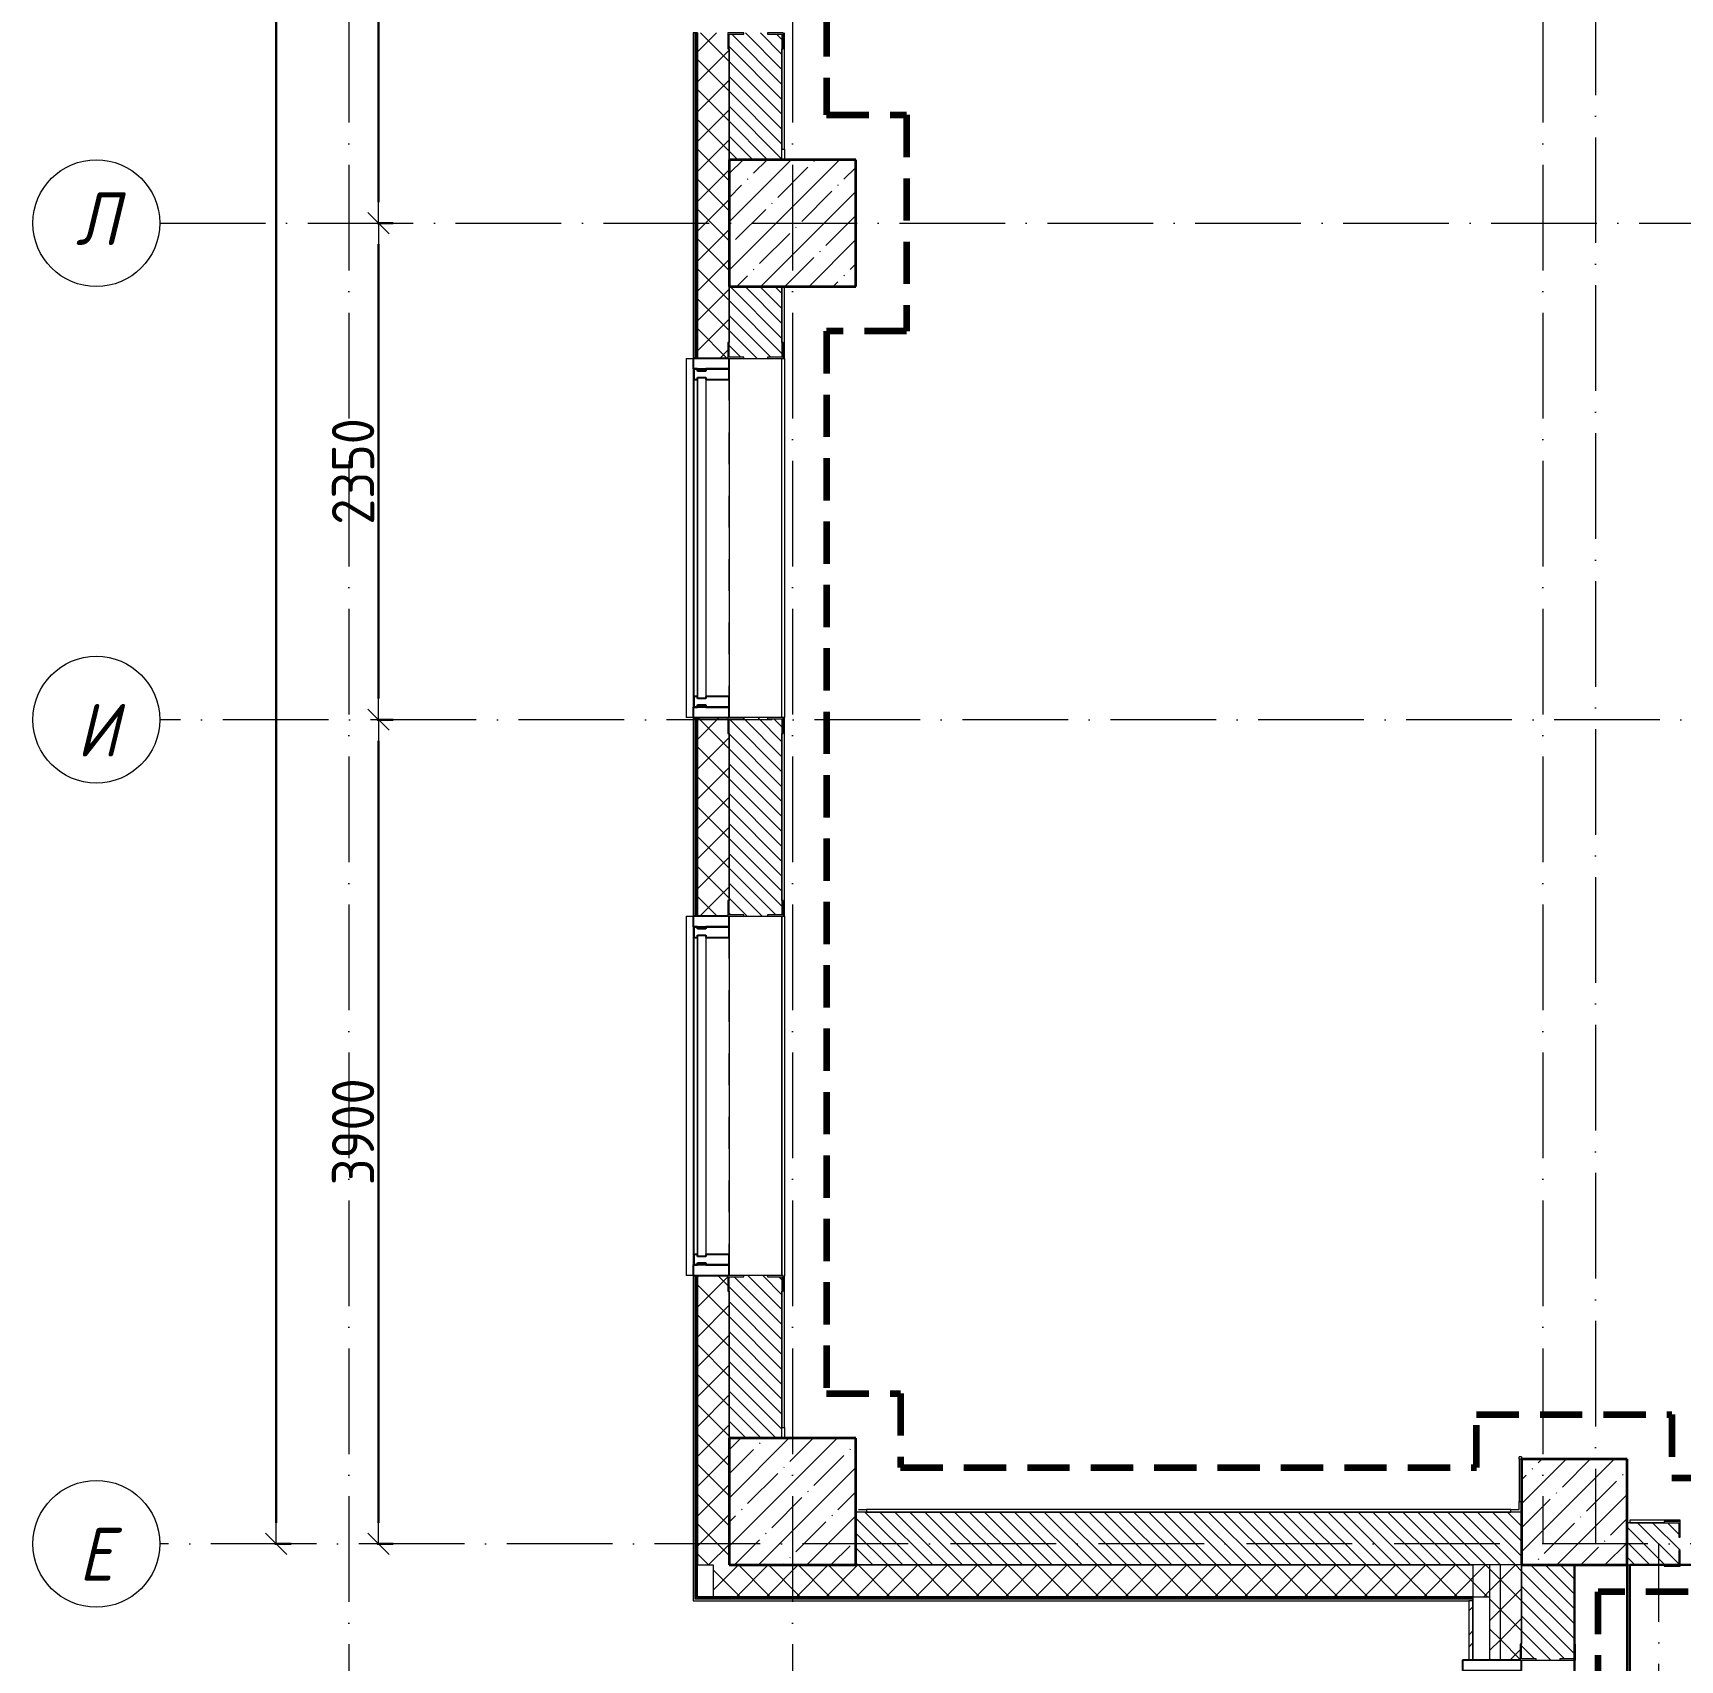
# Model space of a CAD drawing. Header units: millimetres. Extents: x -17017 to 628417, y -109036 to 199237.
# Drawn here: x 59735 to 67530, y -92515 to -84815 of the extents above; entities that cross this region are included whole.
import ezdxf

# ---------------------------------------------------------------- set-up
doc = ezdxf.new("R2010")
doc.units = ezdxf.units.MM
for name, pattern in [('50_200_ШТРИХ_1Т_ш5_п1_п1_', [700, 500, -100, 0, -100]), ('Штрих короткий', [300, 150, -150]), ('Штриховая _2 мм - 1 мм_', [300, 200, -100])]:
    doc.linetypes.add(name, pattern=pattern)
for name, color, linetype, lineweight in [('0-1', 7, 'Continuous', 5), ('0-2', 7, 'Continuous', 9), ('Импосты витража', 7, 'Continuous', 9), ('Импосты витража-1', 7, 'Continuous', 25), ('Несущие колонны', 7, 'Continuous', 9), ('Несущие колонны-1', 7, 'Continuous', 35), ('Обобщенные модели', 7, 'Continuous', 9), ('Общие ребра', 7, 'Continuous', 9), ('Окна', 7, 'Continuous', 9), ('Оси', 7, 'Continuous', 9), ('Оси-1', 7, 'Continuous', 20), ('Оси-2', 7, '50_200_ШТРИХ_1Т_ш5_п1_п1_', 9), ('Остекление-1', 7, 'Continuous', 9), ('Перемычка-1', 7, 'Штрих короткий', 9), ('Размеры', 7, 'Continuous', 15), ('Стены', 7, 'Continuous', 9), ('Стены-1', 7, 'Continuous', 13), ('стяжа', 7, 'Continuous', 30), ('Штриховка разреза-1', 7, 'Continuous', 9)]:
    doc.layers.add(name, color=color, linetype=linetype, lineweight=lineweight)
doc.layers.add('СТ-1_1', color=7, linetype='Штриховая _2 мм - 1 мм_', lineweight=90, true_color=0x888888)
doc.layers.get('0-2').off()
doc.styles.add('ISOCPEUR_I_1', font='isocpeui.ttf', dxfattribs={"width": 0.85, "height": 2.5})
doc.styles.add('СПДС', font='isocpeur.ttf', dxfattribs={"width": 0.9})
doc.dimstyles.new('Размера А3', dxfattribs={"dimtxt": 200, "dimasz": 100, "dimexe": 70, "dimexo": 100, "dimgap": 20, "dimtad": 1, "dimdec": 0, "dimrnd": 10, "dimzin": 0, "dimdsep": 46, "dimtxsty": 'СПДС', "dimblk": 'ARROWHEAD_6', "dimcen": 1, "dimclrd": 256, "dimclre": 256, "dimclrt": 256, "dimazin": 0, "dimtfac": 1, "dimtdec": 0, "dimtmove": 2, "dimatfit": 3, "dimfxl": 1, "dimtolj": 1, "dimtzin": 0, "dimarcsym": 0})
pattern_1 = [(135, (0, 0), (-35.35534, -35.35534), [])]
pattern_2 = [(45, (0, 0), (-70.71068, 70.71068), []), (135, (0, 0), (-70.71068, -70.71068), [])]

# ---------------------------------------------------------------- blocks, each defined once
blk = doc.blocks.new('Ось сетки - Круг_Ø6_00__ISO-2_5_0_9K_-16731441-АИ2_02_План отделки стен 2-го этажа _Часть 2_')
at = {"layer": 'Оси-1'}
blk.add_circle((0, 0), 3, dxfattribs=at)
blk = doc.blocks.new('ARROWHEAD_6')
at = {"color": 0, "linetype": 'Continuous'}
for p, q in [((0, 0), (-1, 0)), ((-0.5, -0.5), (0.5, 0.5))]:
    blk.add_line(p, q, dxfattribs=at)
blk = doc.blocks.new('*D647')
at = {"layer": 'Defpoints', "color": 0, "transparency": 16777216}
for p in [(61264.2, -88065.3), (61370.3, -88065.3), (61264.2, -91965.3)]:
    blk.add_point(p, dxfattribs=at)
at = {"layer": 'Размеры', "lineweight": -2, "transparency": 16777216}
for p, q in [((61364.2, -88065.3), (61440.3, -88065.3)), ((61370.3, -91865.3), (61370.3, -88165.3)), ((61364.2, -91965.3), (61440.3, -91965.3))]:
    blk.add_line(p, q, dxfattribs=at)
at = {"layer": 'Размеры', "lineweight": -2, "transparency": 16777216, "xscale": 100, "yscale": 100, "zscale": 100}
for p, rotation in [((61370.3, -88065.3), 90), ((61370.3, -91965.3), 270)]:
    blk.add_blockref('ARROWHEAD_6', p, dxfattribs=dict(at, rotation=rotation))
at = {"layer": 'Размеры', "transparency": 16777216, "insert": (61250.3, -90015.3), "char_height": 200, "width": 2.488, "attachment_point": 5, "rotation": 90, "style": 'СПДС'}
blk.add_mtext('\\A1;3900', dxfattribs=at)
blk = doc.blocks.new('*D648')
at = {"layer": 'Defpoints', "color": 0, "transparency": 16777216}
for p in [(61264.2, -85715.3), (61370.3, -85715.3), (61264.2, -88065.3)]:
    blk.add_point(p, dxfattribs=at)
at = {"layer": 'Размеры', "lineweight": -2, "transparency": 16777216}
for p, q in [((61364.2, -85715.3), (61440.3, -85715.3)), ((61370.3, -87965.3), (61370.3, -85815.3)), ((61364.2, -88065.3), (61440.3, -88065.3))]:
    blk.add_line(p, q, dxfattribs=at)
at = {"layer": 'Размеры', "lineweight": -2, "transparency": 16777216, "xscale": 100, "yscale": 100, "zscale": 100}
for p, rotation in [((61370.3, -85715.3), 90), ((61370.3, -88065.3), 270)]:
    blk.add_blockref('ARROWHEAD_6', p, dxfattribs=dict(at, rotation=rotation))
at = {"layer": 'Размеры', "transparency": 16777216, "insert": (61250.3, -86890.3), "char_height": 200, "width": 2.488, "attachment_point": 5, "rotation": 90, "style": 'СПДС'}
blk.add_mtext('\\A1;2350', dxfattribs=at)
blk = doc.blocks.new('*D649')
at = {"layer": 'Defpoints', "color": 0, "transparency": 16777216}
for p in [(61264.2, -79715.3), (61370.3, -79715.3), (61264.2, -85715.3)]:
    blk.add_point(p, dxfattribs=at)
at = {"layer": 'Размеры', "lineweight": -2, "transparency": 16777216}
for p, q in [((61364.2, -79715.3), (61440.3, -79715.3)), ((61370.3, -85615.3), (61370.3, -79815.3)), ((61364.2, -85715.3), (61440.3, -85715.3))]:
    blk.add_line(p, q, dxfattribs=at)
at = {"layer": 'Размеры', "lineweight": -2, "transparency": 16777216, "xscale": 100, "yscale": 100, "zscale": 100}
for p, rotation in [((61370.3, -79715.3), 90), ((61370.3, -85715.3), 270)]:
    blk.add_blockref('ARROWHEAD_6', p, dxfattribs=dict(at, rotation=rotation))
at = {"layer": 'Размеры', "transparency": 16777216, "insert": (61250.3, -82715.3), "char_height": 200, "width": 2.488, "attachment_point": 5, "rotation": 90, "style": 'СПДС'}
blk.add_mtext('\\A1;6000', dxfattribs=at)
blk = doc.blocks.new('*D652')
at = {"layer": 'Defpoints', "color": 0, "transparency": 16777216}
for p in [(60780.5, -67715.3), (60886.6, -67715.3), (60780.5, -91965.3)]:
    blk.add_point(p, dxfattribs=at)
at = {"layer": 'Размеры', "lineweight": -2, "transparency": 16777216}
for p, q in [((60880.5, -67715.3), (60956.6, -67715.3)), ((60886.6, -91865.3), (60886.6, -67815.3)), ((60880.5, -91965.3), (60956.6, -91965.3))]:
    blk.add_line(p, q, dxfattribs=at)
at = {"layer": 'Размеры', "lineweight": -2, "transparency": 16777216, "xscale": 100, "yscale": 100, "zscale": 100}
for p, rotation in [((60886.6, -67715.3), 90), ((60886.6, -91965.3), 270)]:
    blk.add_blockref('ARROWHEAD_6', p, dxfattribs=dict(at, rotation=rotation))
at = {"layer": 'Размеры', "transparency": 16777216, "insert": (60766.6, -79840.3), "char_height": 200, "width": 3.186, "attachment_point": 5, "rotation": 90, "style": 'СПДС'}
blk.add_mtext('\\A1;24250', dxfattribs=at)
blk = doc.blocks.new('BSC_Колонна _Прямоугольная - 600х600-V11-АИ2_02_План отделки стен 2-го этажа _Часть 2_')
at = {"layer": 'Несущие колонны'}
h = blk.add_hatch(dxfattribs=at)
h.set_pattern_fill('FP_18', color=256, style=0, pattern_type=2)
h.set_pattern_definition([(45, (-73400, -20500), (-114.04925, 114.04925), []), (45, (-73285.95, -20500), (-114.04925, 114.04925), [201.613, -40.323, 3.353, -36.97])])
h.paths.add_polyline_path([(-300, -300), (300, -300), (300, 300), (-300, 300)], flags=0)
at = {"layer": 'Несущие колонны-1'}
for p, q in [((300, 300), (-300, 300)), ((-300, 300), (-300, -300)), ((300, -300), (300, 300)), ((-300, -300), (300, -300))]:
    blk.add_line(p, q, dxfattribs=at)
blk = doc.blocks.new('BSC_Колонна _Прямоугольная - 600х600-V78-АИ2_02_План отделки стен 2-го этажа _Часть 2_')
at = {"layer": 'Несущие колонны'}
h = blk.add_hatch(dxfattribs=at)
h.set_pattern_fill('FP_88', color=256, style=0, pattern_type=2)
h.set_pattern_definition([(45, (-73400, -14450), (-114.04925, 114.04925), []), (45, (-73285.95, -14450), (-114.04925, 114.04925), [201.613, -40.323, 3.353, -36.97])])
h.paths.add_polyline_path([(-300, -300), (300, -300), (300, 300), (-300, 300), (-300, -96.5)], flags=0)
at = {"layer": 'Несущие колонны-1'}
for p, q in [((300, 300), (-300, 300)), ((-300, 300), (-300, -300)), ((300, -300), (300, 300)), ((-300, -300), (300, -300))]:
    blk.add_line(p, q, dxfattribs=at)
blk = doc.blocks.new('BSC_Колонна _Прямоугольная - 500х500-V146-АИ2_02_План отделки стен 2-го этажа _Часть 2_')
at = {"layer": 'Несущие колонны'}
h = blk.add_hatch(dxfattribs=at)
h.set_pattern_fill('FP_147', color=256, style=0, pattern_type=2)
h.set_pattern_definition([(45, (-77100, -14400), (-114.04925, 114.04925), []), (45, (-76985.95, -14400), (-114.04925, 114.04925), [201.613, -40.323, 3.353, -36.97])])
h.paths.add_polyline_path([(-250, -250), (250, -250), (250, 250), (-250, 250), (-250, -46.5)], flags=0)
at = {"layer": 'Несущие колонны-1'}
for p, q in [((250, 250), (-250, 250)), ((-250, 250), (-250, -250)), ((250, -250), (250, 250)), ((-250, -250), (250, -250))]:
    blk.add_line(p, q, dxfattribs=at)
blk = doc.blocks.new('Проем_Дверь_Прямоугольный - 1800х2700h_оконные проемы-25805030-АИ2_02_План отделки стен 2-го этажа _Часть 2_')
at = {"layer": 'Перемычка-1'}
for p, q in [((900, 125), (-900, 125)), ((900, -125), (-900, -125))]:
    blk.add_line(p, q, dxfattribs=at)
blk = doc.blocks.new('Прямоугольный импост - Откос НВФ_50х280 мм-25993838-АИ2_02_План отделки стен 2-го этажа _Часть 2_')
at = {"layer": 'Импосты витража-1'}
for p, q in [((0, 130), (-50, 130)), ((-50, 130), (-50, -150)), ((0, -144), (0, 130)), ((-50, -150), (0, -150))]:
    blk.add_line(p, q, dxfattribs=at)
blk = doc.blocks.new('Прямоугольный импост - Откос СФТК_50х170 мм-26914083-АИ2_02_План отделки стен 2-го этажа _Часть 2_')
at = {"layer": 'Импосты витража-1'}
for p, q in [((0, 20), (-50, 20)), ((-50, 20), (-50, -150)), ((0, -144), (0, 20)), ((-50, -150), (0, -150))]:
    blk.add_line(p, q, dxfattribs=at)
blk = doc.blocks.new('PNS_Панель прямоугольная1 - Нр_Стекло - 40мм-26230645-АИ2_02_План отделки стен 2-го этажа _Часть 2_')
at = {"layer": 'Остекление-1'}
for p, q in [((-750, 40), (750, 40)), ((-760, 0), (760, 0)), ((750, 0), (-750, 0))]:
    blk.add_line(p, q, dxfattribs=at)
blk = doc.blocks.new('Прямоугольный импост - Откос СФТК_50х170 мм-26840925-АИ2_02_План отделки стен 2-го этажа _Часть 2_')
at = {"layer": 'Импосты витража-1'}
for p, q in [((-50, 20), (0, 20)), ((-50, -150), (-50, 20)), ((0, 20), (0, -144)), ((0, -150), (-50, -150))]:
    blk.add_line(p, q, dxfattribs=at)
blk = doc.blocks.new('Прямоугольный импост - Импост структурный с накладкой - 150мм-26230549-АИ2_02_План отделки стен 2-го этажа _Часть 2_')
at = {"layer": 'Импосты витража'}
for p, q in [((72933, 43280), (72933, 41780)), ((73100, 43280), (73100, 41780))]:
    blk.add_line(p, q, dxfattribs=at)
blk = doc.blocks.new('Прямоугольный импост - Импост структурный с накладкой - 150мм-V172-АИ2_02_План отделки стен 2-го этажа _Часть 2_')
at = {"layer": 'Импосты витража-1'}
for p, q in [((-25, 0), (-25, 17)), ((-25, 17), (25, 17)), ((-15, 0), (-25, 0)), ((-15, -40), (-15, 0)), ((25, 0), (15, 0)), ((15, 0), (15, -40)), ((25, 17), (25, 0)), ((-25, -150), (-25, -40)), ((-25, -40), (-15, -40)), ((15, -40), (25, -40)), ((25, -40), (25, -150)), ((25, -150), (-25, -150))]:
    blk.add_line(p, q, dxfattribs=at)
blk = doc.blocks.new('Проем_Дверь_Прямоугольный - 1700х2700h_витражные проемы-27141001-АИ2_02_План отделки стен 2-го этажа _Часть 2_')
at = {"layer": 'Перемычка-1'}
for p, q in [((850, 125), (-850, 125)), ((850, -125), (-850, -125))]:
    blk.add_line(p, q, dxfattribs=at)
blk = doc.blocks.new('Фахверк_СКБ_Уголок - 250_2700-27497298-АИ2_02_План отделки стен 2-го этажа _Часть 2_')
at = {"layer": 'Обобщенные модели'}
for p, q in [((200, 181), (125, 181)), ((125, 181), (125, 106)), ((131, 106), (131, 175)), ((131, 175), (200, 175)), ((200, 175), (200, 181)), ((125, 106), (131, 106)), ((131, -6), (125, -6)), ((125, -6), (125, -81)), ((131, -75), (131, -6)), ((200, -75), (131, -75)), ((200, -81), (200, -75)), ((125, -81), (200, -81))]:
    blk.add_line(p, q, dxfattribs=at)
blk = doc.blocks.new('Фахверк_СКБ_Уголок - 200_3380-28509457-АИ2_02_План отделки стен 2-го этажа _Часть 2_')
at = {"layer": 'Обобщенные модели'}
for p, q in [((200, 156), (125, 156)), ((125, 156), (125, 81)), ((200, 150), (200, 156)), ((125, 81), (131, 81)), ((131, 81), (131, 150)), ((131, 150), (200, 150)), ((131, 19), (125, 19)), ((125, 19), (125, -56)), ((131, -50), (131, 19)), ((125, -56), (200, -56)), ((200, -50), (131, -50)), ((200, -56), (200, -50))]:
    blk.add_line(p, q, dxfattribs=at)
blk = doc.blocks.new('Отлив_СКБ - Отлив витража_СФТК-31883956-АИ2_02_План отделки стен 2-го этажа _Часть 2_')
at = {"layer": 'Окна'}
for p, q in [((0, 3), (0, 37)), ((1700, 37), (0, 37)), ((50, 2), (1650, 2)), ((1700, 37), (1700, 3))]:
    blk.add_line(p, q, dxfattribs=at)
blk = doc.blocks.new('0125-Р-ОО-Ш2-АР-о_23_10_2024_rvt-1-АИ2_02_План отделки стен 2-го этажа _Часть 2_')
at = {"layer": 'Штриховка разреза-1'}
h = blk.add_hatch(dxfattribs=at)
h.set_pattern_fill('FP_81', color=256, style=0, pattern_type=2)
h.set_pattern_definition(pattern_2)
h.paths.add_polyline_path([(73025, 14150), (73100, 14150), (73100, 15445), (73094, 15445), (73094, 15520), (72950, 15520), (72950, 14150)], flags=0)
h.paths.add_polyline_path([(73094, 17220), (73094, 17295), (73100, 17295), (73100, 18085), (73094, 18085), (73094, 18160), (72950, 18160), (72950, 17220)], flags=0)
h.paths.add_polyline_path([(73094, 19860), (73094, 19935), (73100, 19935), (73100, 21325), (73094, 21325), (73094, 21400), (72950, 21400), (72950, 19860)], flags=0)
h.paths.add_polyline_path([(73094, 23100), (73094, 23175), (73100, 23175), (73100, 23965), (73094, 23965), (73094, 24040), (72950, 24040), (72950, 23100)], flags=0)
h.paths.add_polyline_path([(72950, 25740), (73094, 25740), (73094, 25815), (73100, 25815), (73100, 27205), (73094, 27205), (73094, 27280), (72950, 27280), (72950, 26366)], flags=0)
h.paths.add_polyline_path([(73094, 28980), (73094, 29055), (73100, 29055), (73100, 29845), (73094, 29845), (73094, 29920), (72950, 29920), (72950, 28980)], flags=0)
h.paths.add_polyline_path([(73094, 31620), (73094, 31695), (73100, 31695), (73100, 33085), (73094, 33085), (73094, 33160), (72950, 33160), (72950, 31620)], flags=0)
h.paths.add_polyline_path([(73094, 34860), (73094, 34935), (73100, 34935), (73100, 35725), (73094, 35725), (73094, 35800), (72950, 35800), (72950, 34860)], flags=0)
h.paths.add_polyline_path([(73094, 37500), (73094, 37575), (73100, 37575), (73100, 38965), (73094, 38965), (73094, 39040), (72950, 39040), (72950, 37500)], flags=0)
h.paths.add_polyline_path([(72950, 40740), (73094, 40740), (73094, 40815), (73100, 40815), (73100, 41605), (73094, 41605), (73094, 41680), (72950, 41680), (72950, 40746)], flags=0)
h.paths.add_polyline_path([(73094, 43380), (73094, 43455), (73100, 43455), (73100, 44900), (72950, 44900), (72950, 43380)], flags=0)
h = blk.add_hatch(dxfattribs=at)
h.set_pattern_fill('FP_2', color=256, style=0, pattern_type=2)
h.set_pattern_definition(pattern_1)
h.paths.add_polyline_path([(73169, 20800), (73350, 20800), (73350, 21394), (73281, 21394), (73281, 21400), (73169, 21400), (73169, 21394), (73100, 21394), (73100, 20800)], flags=0)
h.paths.add_polyline_path([(73169, 23100), (73281, 23100), (73281, 23106), (73350, 23106), (73350, 24034), (73281, 24034), (73281, 24040), (73169, 24040), (73169, 24034), (73100, 24034), (73100, 23106), (73169, 23106)], flags=0)
h.paths.add_polyline_path([(73169, 25740), (73281, 25740), (73281, 25746), (73350, 25746), (73350, 26200), (73100, 26200), (73100, 25746), (73169, 25746)], flags=0)
h = blk.add_hatch(dxfattribs=at)
h.set_pattern_fill('FP_2', color=256, style=0, pattern_type=2)
h.set_pattern_definition(pattern_1)
h.paths.add_polyline_path([(73310.4, 14750), (73350, 14750), (73350, 15514), (73281, 15514), (73281, 15520), (73169, 15520), (73169, 15514), (73100, 15514), (73100, 14750), (73169, 14750)], flags=0)
h.paths.add_polyline_path([(73169, 17220), (73281, 17220), (73281, 17226), (73350, 17226), (73350, 18154), (73281, 18154), (73281, 18160), (73169, 18160), (73169, 18154), (73100, 18154), (73100, 17226), (73169, 17226)], flags=0)
h.paths.add_polyline_path([(73281, 19860), (73281, 19866), (73350, 19866), (73350, 20200), (73100, 20200), (73100, 19866), (73169, 19866), (73169, 19860)], flags=0)
h = blk.add_hatch(dxfattribs=at)
h.set_pattern_fill('FP_2', color=256, style=0, pattern_type=2)
h.set_pattern_definition(pattern_1)
h.paths.add_polyline_path([(76620, 14150), (76850, 14150), (76850, 14400), (73700, 14400), (73700, 14150), (76572.4, 14150)], flags=0)
h = blk.add_hatch(dxfattribs=at)
h.set_pattern_fill('FP_2', color=256, style=0, pattern_type=2)
h.set_pattern_definition(pattern_1)
h.paths.add_polyline_path([(79834.4, 14150), (79850, 14150), (79850, 14350), (79606, 14350), (79606, 14281), (79600, 14281), (79600, 14219), (79606, 14219), (79606, 14150), (79675, 14150)], flags=0)
h.paths.add_polyline_path([(77525, 14150), (77594, 14150), (77594, 14219), (77600, 14219), (77600, 14281), (77594, 14281), (77594, 14350), (77350, 14350), (77350, 14150)], flags=0)
h = blk.add_hatch(dxfattribs=at)
h.set_pattern_fill('FP_81', color=256, style=0, pattern_type=2)
h.set_pattern_definition(pattern_2)
h.paths.add_polyline_path([(76700, 14000), (76700, 14150), (73025, 14150), (73025, 14000), (76572.4, 14000)], flags=0)
h = blk.add_hatch(dxfattribs=at)
h.set_pattern_fill('FP_81', color=256, style=0, pattern_type=2)
h.set_pattern_definition(pattern_2)
h.paths.add_polyline_path([(76750, 11300), (76750, 11900), (76700, 11900), (76700, 11300)], flags=0)
h.paths.add_polyline_path([(76750, 13700), (76750, 14150), (76700, 14150), (76700, 13700)], flags=0)
h = blk.add_hatch(dxfattribs=at)
h.set_pattern_fill('FP_81', color=256, style=0, pattern_type=2)
h.set_pattern_definition(pattern_2)
h.paths.add_polyline_path([(76850, 11300), (76850, 11825), (76844, 11825), (76844, 11900), (76750, 11900), (76750, 11300)], flags=0)
h.paths.add_polyline_path([(76750, 13700), (76844, 13700), (76844, 13775), (76850, 13775), (76850, 14150), (76750, 14150), (76750, 13891.5)], flags=0)
h = blk.add_hatch(dxfattribs=at)
h.set_pattern_fill('FP_2', color=256, style=0, pattern_type=2)
h.set_pattern_definition(pattern_1)
h.paths.add_polyline_path([(77038.4, 11300), (77100, 11300), (77100, 11894), (77031, 11894), (77031, 11900), (76919, 11900), (76919, 11894), (76850, 11894), (76850, 11300)], flags=0)
h.paths.add_polyline_path([(77031, 13700), (77031, 13706), (77100, 13706), (77100, 14150), (76850, 14150), (76850, 13706), (76919, 13706), (76919, 13700)], flags=0)
h = blk.add_hatch(dxfattribs=at)
h.set_pattern_fill('FP_80', color=256, style=0, pattern_type=2)
h.set_pattern_definition([(45, (0, 0), (-85.53659, 85.53659), []), (45, (57.02, 0), (-85.53659, 85.53659), [])])
h.paths.add_polyline_path([(76600, 11530), (76620, 11530), (76620, 11900), (76600, 11900), (76600, 11550)], flags=0)
h.paths.add_polyline_path([(76620, 13700), (76620, 13980), (76600, 13980), (76600, 13700)], flags=0)
at = {"layer": 'Общие ребра'}
for p, q in [((72938, 21400), (72938, 19860)), ((72943, 21400), (72943, 19860)), ((72950, 21400), (72950, 19860)), ((72950, 19860), (72950, 21400)), ((73100, 20800), (73100, 21325)), ((73100, 21325), (73100, 20800)), ((73100, 19935), (73100, 20200)), ((73100, 20200), (73100, 19935)), ((72938, 18160), (72938, 17220)), ((72943, 18160), (72943, 17220)), ((72950, 18160), (72950, 17220)), ((72950, 17220), (72950, 18160)), ((73100, 17295), (73100, 18085)), ((73100, 18085), (73100, 17295)), ((72938, 15520), (72938, 13988)), ((72943, 15520), (72943, 13993)), ((72950, 15520), (72950, 14150)), ((72950, 14150), (72950, 15520)), ((73100, 14750), (73100, 15445)), ((73100, 15445), (73100, 14750)), ((76700, 14150), (76620, 14150)), ((76700, 13700), (76700, 14150)), ((76750, 14150), (76700, 14150)), ((76850, 14150), (76750, 14150)), ((76750, 13700), (76750, 14150)), ((76850, 14150), (76850, 13775)), ((76850, 13775), (76850, 14150)), ((72943, 13988), (72938, 13988)), ((72950, 13993), (72943, 13993)), ((72950, 13988), (72943, 13988)), ((76620, 13993), (72950, 13993)), ((76620, 13988), (72950, 13988)), ((76620, 13980), (76600, 13980)), ((76620, 13700), (76620, 13980)), ((76620, 13980), (76620, 13700))]:
    blk.add_line(p, q, dxfattribs=at)
at = {"layer": 'Стены'}
for p, q in [((73350, 17220), (73350, 15520)), ((77100, 13700), (77100, 11900))]:
    blk.add_line(p, q, dxfattribs=at)
at = {"layer": 'Стены-1'}
for p, q in [((72950, 21400), (72930, 21400)), ((72930, 21400), (72930, 19860)), ((73350, 20800), (73350, 21325)), ((73350, 19935), (73350, 20200)), ((72930, 19860), (72950, 19860)), ((72950, 19860), (73094, 19860)), ((73169, 19860), (73281, 19860)), ((72950, 18160), (72930, 18160)), ((72930, 18160), (72930, 17220)), ((73094, 18160), (72950, 18160)), ((73281, 18160), (73169, 18160)), ((73350, 17295), (73350, 18085)), ((72930, 17220), (72950, 17220)), ((72950, 17220), (73094, 17220)), ((73169, 17220), (73281, 17220)), ((72950, 15520), (72930, 15520)), ((72930, 15520), (72930, 13980)), ((73094, 15520), (72950, 15520)), ((73281, 15520), (73169, 15520)), ((73350, 14750), (73350, 15445)), ((76850, 14400), (73700, 14400)), ((77525, 14350), (77350, 14350)), ((72950, 14150), (73025, 14150)), ((72950, 14000), (72950, 14150)), ((73025, 14150), (73025, 14000)), ((73700, 14150), (76620, 14150)), ((76700, 14150), (73700, 14150)), ((76620, 14150), (76620, 13980)), ((76700, 14000), (76700, 14150)), ((77100, 13775), (77100, 14150)), ((77350, 14150), (77525, 14150)), ((72930, 13980), (72938, 13980)), ((72938, 13980), (72950, 13980)), ((76620, 14000), (72950, 14000)), ((72950, 13980), (76600, 13980)), ((73025, 14000), (76700, 14000)), ((76600, 13980), (76600, 13700)), ((76620, 13980), (76620, 14000)), ((76600, 13700), (76620, 13700)), ((76620, 13700), (76844, 13700)), ((76919, 13700), (77031, 13700))]:
    blk.add_line(p, q, dxfattribs=at)
at = {"layer": '0-2'}
for name, p, rotation in [('Фахверк_СКБ_Уголок - 250_2700-27497298-АИ2_02_План отделки стен 2-го этажа _Часть 2_', (73175, 21525), 269.9999999999999), ('Фахверк_СКБ_Уголок - 250_2700-27497298-АИ2_02_План отделки стен 2-го этажа _Часть 2_', (73275, 19735), 89.99999999999991), ('Отлив_СКБ - Отлив витража_СФТК-31883956-АИ2_02_План отделки стен 2-го этажа _Часть 2_', (72933, 18160), 90), ('Прямоугольный импост - Откос СФТК_50х170 мм-26914083-АИ2_02_План отделки стен 2-го этажа _Часть 2_', (72950, 19860), 90), ('Проем_Дверь_Прямоугольный - 1700х2700h_витражные проемы-27141001-АИ2_02_План отделки стен 2-го этажа _Часть 2_', (73225, 19010), 269.9999999999999), ('PNS_Панель прямоугольная1 - Нр_Стекло - 40мм-26230645-АИ2_02_План отделки стен 2-го этажа _Часть 2_', (72950, 19010), 270), ('Фахверк_СКБ_Уголок - 250_2700-27497298-АИ2_02_План отделки стен 2-го этажа _Часть 2_', (73175, 18285), 269.9999999999999), ('Фахверк_СКБ_Уголок - 250_2700-27497298-АИ2_02_План отделки стен 2-го этажа _Часть 2_', (73275, 17095), 89.99999999999991), ('Отлив_СКБ - Отлив витража_СФТК-31883956-АИ2_02_План отделки стен 2-го этажа _Часть 2_', (72933, 15520), 90), ('Прямоугольный импост - Откос СФТК_50х170 мм-26914083-АИ2_02_План отделки стен 2-го этажа _Часть 2_', (72950, 17220), 90), ('Проем_Дверь_Прямоугольный - 1700х2700h_витражные проемы-27141001-АИ2_02_План отделки стен 2-го этажа _Часть 2_', (73225, 16370), 269.9999999999999), ('PNS_Панель прямоугольная1 - Нр_Стекло - 40мм-26230645-АИ2_02_План отделки стен 2-го этажа _Часть 2_', (72950, 16370), 270), ('Фахверк_СКБ_Уголок - 250_2700-27497298-АИ2_02_План отделки стен 2-го этажа _Часть 2_', (73175, 15645), 269.9999999999999), ('Фахверк_СКБ_Уголок - 200_3380-28509457-АИ2_02_План отделки стен 2-го этажа _Часть 2_', (77725, 14300), 180), ('Фахверк_СКБ_Уголок - 250_2700-27497298-АИ2_02_План отделки стен 2-го этажа _Часть 2_', (77025, 13575), 89.99999999999991), ('Прямоугольный импост - Откос НВФ_50х280 мм-25993838-АИ2_02_План отделки стен 2-го этажа _Часть 2_', (76700, 13700), 89.99999999999659), ('Проем_Дверь_Прямоугольный - 1800х2700h_оконные проемы-25805030-АИ2_02_План отделки стен 2-го этажа _Часть 2_', (76975, 12800), 269.9999999999999)]:
    blk.add_blockref(name, p, dxfattribs=dict(at, rotation=rotation))
for name, p in [('BSC_Колонна _Прямоугольная - 600х600-V11-АИ2_02_План отделки стен 2-го этажа _Часть 2_', (73400, 20500)), ('Прямоугольный импост - Импост структурный с накладкой - 150мм-26230549-АИ2_02_План отделки стен 2-го этажа _Часть 2_', (0, -23520)), ('Прямоугольный импост - Импост структурный с накладкой - 150мм-26230549-АИ2_02_План отделки стен 2-го этажа _Часть 2_', (0, -26160)), ('BSC_Колонна _Прямоугольная - 600х600-V78-АИ2_02_План отделки стен 2-го этажа _Часть 2_', (73400, 14450)), ('BSC_Колонна _Прямоугольная - 500х500-V146-АИ2_02_План отделки стен 2-го этажа _Часть 2_', (77100, 14400))]:
    blk.add_blockref(name, p, dxfattribs=at)
at = {"layer": '0-2', "extrusion": (0, 0, -1), "rotation": 270}
for name, p in [('Прямоугольный импост - Импост структурный с накладкой - 150мм-V172-АИ2_02_План отделки стен 2-го этажа _Часть 2_', (-72950, 19785)), ('Прямоугольный импост - Импост структурный с накладкой - 150мм-V172-АИ2_02_План отделки стен 2-го этажа _Часть 2_', (-72950, 18235)), ('Прямоугольный импост - Откос СФТК_50х170 мм-26840925-АИ2_02_План отделки стен 2-го этажа _Часть 2_', (-72950, 18160)), ('Прямоугольный импост - Импост структурный с накладкой - 150мм-V172-АИ2_02_План отделки стен 2-го этажа _Часть 2_', (-72950, 17145)), ('Прямоугольный импост - Импост структурный с накладкой - 150мм-V172-АИ2_02_План отделки стен 2-го этажа _Часть 2_', (-72950, 15595)), ('Прямоугольный импост - Откос СФТК_50х170 мм-26840925-АИ2_02_План отделки стен 2-го этажа _Часть 2_', (-72950, 15520))]:
    blk.add_blockref(name, p, dxfattribs=at)
blk = doc.blocks.new('2ч2эт')
at = {"layer": 'СТ-1_1'}
for p, q in [((63491.3, -80227.3), (63491.3, -85203.3)), ((63491.3, -85203.3), (63869.9, -85203.3)), ((63869.9, -85203.3), (63869.9, -86227.3)), ((63869.9, -86227.3), (63491.3, -86227.3)), ((63491.3, -86227.3), (63491.3, -91253.3)), ((63491.3, -91253.3), (63841.3, -91253.3)), ((63841.3, -91253.3), (63841.3, -91603.3)), ((66567.3, -91603.3), (66567.3, -91353.3)), ((66567.3, -91353.3), (67491.3, -91353.3)), ((67491.3, -91353.3), (67491.3, -91653.3)), ((63841.3, -91603.3), (66567.3, -91603.3)), ((67491.3, -91653.3), (69567.3, -91653.3)), ((67141.9, -94192.8), (67141.9, -92192.8)), ((69667.9, -92192.8), (67141.9, -92192.8))]:
    blk.add_line(p, q, dxfattribs=at)
at = {"layer": 'Стены'}
for p, q in [((63291.9, -85365.3), (63291.9, -85415.3)), ((63279.9, -88055.3), (63279.9, -86355.3)), ((63291.9, -86355.3), (63291.9, -88055.3)), ((63279.9, -90695.3), (63279.9, -88995.3)), ((63291.9, -88995.3), (63291.9, -90697.8)), ((63291.9, -91415.3), (63291.9, -91465.3)), ((66779.9, -91553.3), (66767.9, -91553.3)), ((66767.9, -91565.3), (66767.9, -91553.3)), ((66779.9, -91553.3), (66779.9, -91565.3)), ((63641.9, -91803.3), (63679.9, -91803.3)), ((66729.9, -91803.3), (66767.9, -91803.3)), ((66767.9, -91803.3), (66767.9, -91765.3))]:
    blk.add_line(p, q, dxfattribs=at)
at = {"layer": 'Стены-1'}
for p, q in [((63291.9, -85365.3), (63291.9, -84815.3)), ((63279.9, -84890.3), (63279.9, -85365.3)), ((63279.9, -85365.3), (63291.9, -85365.3)), ((63279.9, -86015.3), (63279.9, -86280.3)), ((63291.9, -86355.3), (63291.9, -86015.3)), ((63285.9, -86355.3), (63291.9, -86355.3)), ((63291.9, -88055.3), (63285.9, -88055.3)), ((63291.9, -88995.3), (63291.9, -88055.3)), ((63279.9, -88130.3), (63279.9, -88920.3)), ((63285.9, -88995.3), (63291.9, -88995.3)), ((63291.9, -91415.3), (63291.9, -90697.8)), ((63279.9, -90770.3), (63279.9, -91415.3)), ((63279.9, -91415.3), (63291.9, -91415.3)), ((66779.9, -91565.3), (66767.9, -91565.3)), ((66767.9, -91565.3), (66767.9, -91765.3)), ((66729.9, -91803.3), (63679.9, -91803.3)), ((63679.9, -91803.3), (63679.9, -91815.3)), ((63679.9, -91815.3), (66729.9, -91815.3)), ((66729.9, -91815.3), (66729.9, -91803.3)), ((66767.9, -91765.3), (66779.9, -91765.3)), ((67529.9, -91853.3), (67291.9, -91853.3)), ((67291.9, -91853.3), (67291.9, -91865.3)), ((67291.9, -91865.3), (67454.9, -91865.3)), ((67529.9, -91859.3), (67529.9, -91853.3))]:
    blk.add_line(p, q, dxfattribs=at)
at = {"layer": '0-1'}
blk.add_blockref('0125-Р-ОО-Ш2-АР-о_23_10_2024_rvt-1-АИ2_02_План отделки стен 2-го этажа _Часть 2_', (-10070.1, -106215.3), dxfattribs=at)
blk = doc.blocks.new('ось2эт')
at = {"layer": 'Оси-2'}
for p, q in [((61229.9, -54635.1), (61229.9, -107165.9)), ((63329.9, -54635.1), (63329.9, -107165.9)), ((66879.9, -54635.1), (66879.9, -91965.3)), ((67129.9, -55905.1), (67129.9, -91965.3)), ((60335.3, -85715.3), (81379.9, -85715.3)), ((96138.3, -88065.3), (60335.3, -88065.3)), ((81379.9, -91965.3), (60335.3, -91965.3)), ((67429.9, -108435.9), (67429.9, -91965.3))]:
    blk.add_line(p, q, dxfattribs=at)
at = {"layer": 'Оси-1', "xscale": 99.99999999999993, "yscale": 99.99999999999993, "zscale": 99.99999999999993}
for p, rotation in [((60035.3, -85715.3), 269.9999999999995), ((60035.3, -88065.3), 89.99999999999982), ((60035.3, -91965.3), 89.9999999999998)]:
    blk.add_blockref('Ось сетки - Круг_Ø6_00__ISO-2_5_0_9K_-16731441-АИ2_02_План отделки стен 2-го этажа _Часть 2_', p, dxfattribs=dict(at, rotation=rotation))
at = {"layer": 'Оси', "char_height": 250, "attachment_point": 1, "style": 'ISOCPEUR_I_1'}
for s, insert, width in [('\\fISOCPEUR|b0|i1|c204|p34|;\\W.9;Л', (59937.3, -85568.6), 223.671), ('\\fISOCPEUR|b0|i1|c204|p34|;\\W.9;И', (59942.5, -87989.2), 223.671), ('\\fISOCPEUR|b0|i1|c204|p34|;\\W.9;Е', (59951.5, -91889.2), 202.025)]:
    blk.add_mtext(s, dxfattribs=dict(at, insert=insert, width=width))
at = {"layer": 'Размеры'}
for base, p1, p2, picture, middle in [((60886.6, -67715.3), (60780.5, -91965.3), (60780.5, -67715.3), '*D652', (60766.6, -79840.3)), ((61370.3, -79715.3), (61264.2, -85715.3), (61264.2, -79715.3), '*D649', (61250.3, -82715.3)), ((61370.3, -85715.3), (61264.2, -88065.3), (61264.2, -85715.3), '*D648', (61250.3, -86890.3)), ((61370.3, -88065.3), (61264.2, -91965.3), (61264.2, -88065.3), '*D647', (61250.3, -90015.3))]:
    dim = blk.add_linear_dim(base=base, p1=p1, p2=p2, angle=90, dimstyle='Размера А3', dxfattribs=at)
    dim.commit()
    dim.dimension.update_dxf_attribs({"geometry": picture, "text_midpoint": middle})

msp = doc.modelspace()

# ---------------------------------------------------------------- linework, layer by layer
at = {"layer": 'стяжа'}
for points in [[(67279.9, -94315.3), (67029.9, -94315.3), (67029.9, -92065.3), (67279.9, -92065.3)], [(67291.9, -95215.3), (69779.9, -95215.3), (69779.9, -92065.3), (67291.9, -92065.3)]]:
    msp.add_lwpolyline(points, close=True, dxfattribs=at)

# ---------------------------------------------------------------- block references
for name in ['ось2эт', '2ч2эт']:
    msp.add_blockref(name, (0, 0), dxfattribs=at)

doc.saveas('drawing.dxf')
